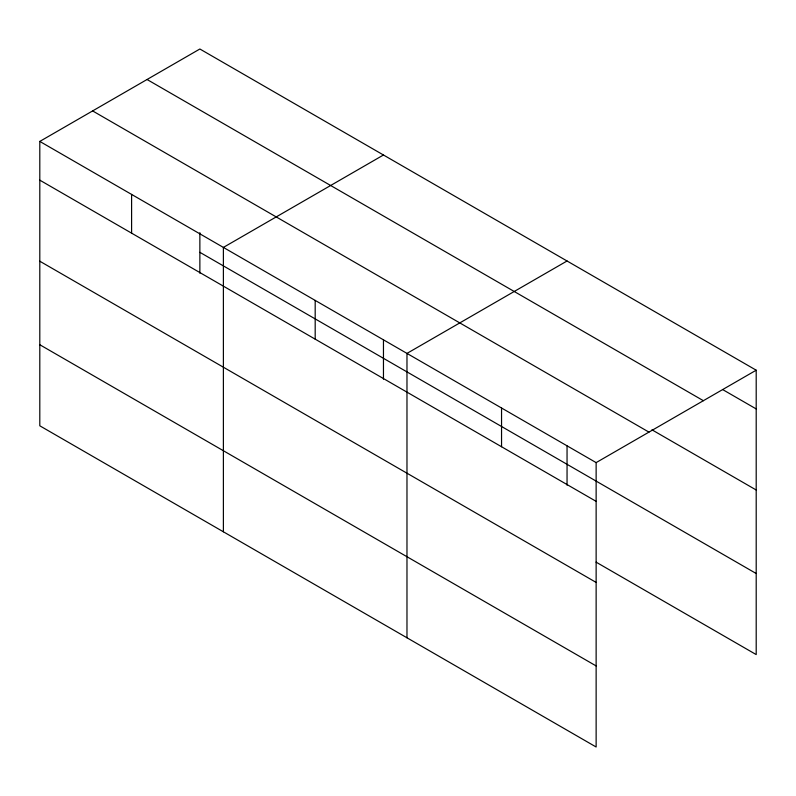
<?xml version="1.0" encoding="UTF-8"?>
<svg xmlns="http://www.w3.org/2000/svg" width="796" height="796" viewBox="0 0 796 796"><rect width="100%" height="100%" fill="white"/><g stroke="black" fill="none" stroke-linecap="round" stroke-linejoin="round"><path stroke-width="1.19" d="M596.134 582.413L596.134 462.615L39.8 141.419L39.8 425.8L596.134 746.996L596.134 582.413L39.8 261.217M596.065 562.125L756.2 654.581L756.2 370.2L199.866 49.004L39.8 141.419M383.463 155.001L223.387 247.417L223.387 531.798M567.05 260.988L406.975 353.404L406.975 637.795M596.134 462.615L756.2 370.2M722.887 389.702L756.2 408.935M147.051 79.501L703.375 400.696M651.954 429.81L756.2 489.998M92.625 110.923L648.949 432.119M199.866 252.322L756.2 573.518M39.8 180.155L596.134 501.351M39.8 344.738L596.134 665.934M567.05 445.889L567.05 485.192M501.55 408.01L501.55 446.745M383.463 339.892L383.463 379.195M315.186 300.41L315.186 339.146M199.866 232.671L199.866 273.207M131.599 194.413L131.599 233.158"/></g></svg>
